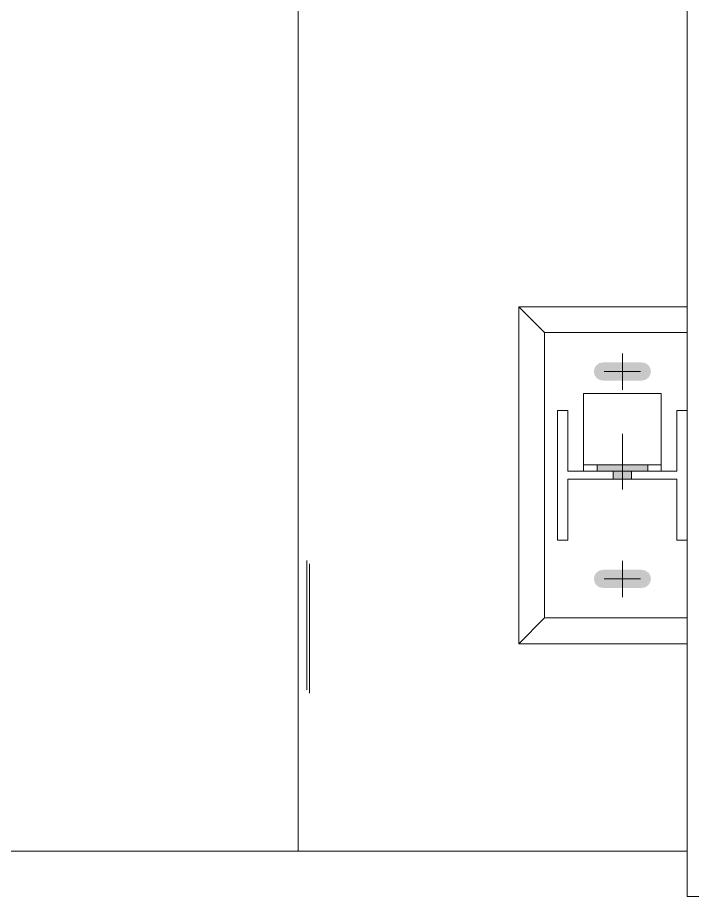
# Model space of a CAD drawing. Header units: millimetres. Extents: x -220592 to 404889, y -217665 to 38245.
# Drawn here: x 7648.42 to 7653.62, y -48115.27 to -48108.49 of the extents above; entities that cross this region are included whole.
import ezdxf

# ---------------------------------------------------------------- set-up
doc = ezdxf.new("R2010")
doc.units = ezdxf.units.MM
doc.linetypes.add('XKITLINE00', pattern=[0])
doc.linetypes.add('XKITLINE02', pattern=[4, 2, -2])
doc.layers.add('000 - 0_HIDE_OBJ_FRAMING_DEF_SUB_1', color=7, linetype='Continuous')
doc.layers.add('Bolt', color=7, linetype='Continuous', lineweight=0)

# ---------------------------------------------------------------- blocks, each defined once
blk = doc.blocks.new('*A13471')
at = {"layer": '000 - 0_HIDE_OBJ_FRAMING_DEF_SUB_1', "color": 7, "linetype": 'XKITLINE00', "lineweight": 0}
blk.add_line((-135.563334, 95.290814), (-84.063213, 95.290814), dxfattribs=at)
blk = doc.blocks.new('*A13472')
at = {"layer": '000 - 0_HIDE_OBJ_FRAMING_DEF_SUB_1', "color": 7, "linetype": 'XKITLINE00', "lineweight": 0}
for q in [(-87.063349, 122.690337), (-84.063213, 95.290805)]:
    blk.add_line((-87.063349, 95.290805), q, dxfattribs=at)
blk = doc.blocks.new('*A13541')
at = {"layer": '000 - 0_HIDE_OBJ_FRAMING_DEF_SUB_1', "color": 7, "linetype": 'XKITLINE00', "lineweight": 0}
blk.add_line((-135.563334, 95.290805), (-84.063213, 95.290805), dxfattribs=at)
blk = doc.blocks.new('*A13598')
at = {"layer": '000 - 0_HIDE_OBJ_FRAMING_DEF_SUB_1', "color": 7, "linetype": 'XKITLINE00', "lineweight": 0}
for p, q in [((-84.063213, 98.690805), (-84.063213, 118.690805)), ((-84.063213, 94.940805), (-84.063213, 97.690805)), ((-84.063213, 94.940805), (-82.813213, 94.940805))]:
    blk.add_line(p, q, dxfattribs=at)
blk = doc.blocks.new('*A13600')
at = {"layer": '000 - 0_HIDE_OBJ_FRAMING_DEF_SUB_1', "color": 7, "linetype": 'XKITLINE00', "lineweight": 0}
for p, q in [((-85.363213, 99.490805), (-85.163213, 99.290805)), ((-85.363213, 96.890805), (-85.363213, 99.490805)), ((-85.363213, 99.490805), (-84.063213, 99.490805)), ((-85.163213, 97.090805), (-85.363213, 96.890805)), ((-85.363213, 96.890805), (-84.063213, 96.890805))]:
    blk.add_line(p, q, dxfattribs=at)
blk = doc.blocks.new('*A14359')
at = {"layer": 'Bolt', "color": 7, "linetype": 'XKITLINE02', "lineweight": 0}
for p, q in [((-86.996165, 96.533949), (-86.996164, 97.532599)), ((-86.975461, 96.508), (-86.97546, 97.50665))]:
    blk.add_line(p, q, dxfattribs=at)
blk = doc.blocks.new('*A14362')
at = {"layer": '000 - 0_HIDE_OBJ_FRAMING_DEF_SUB_1', "color": 7, "linetype": 'XKITLINE00', "lineweight": 0}
for p, q in [((-85.163213, 99.290805), (-85.163213, 97.090805)), ((-85.163213, 99.290805), (-84.063213, 99.290805)), ((-85.163213, 97.090805), (-84.063213, 97.090805))]:
    blk.add_line(p, q, dxfattribs=at)
blk = doc.blocks.new('*A14363')
at = {"layer": '000 - 0_HIDE_OBJ_FRAMING_DEF_SUB_1'}
for points in [[(-84.7582, 98.2208), (-84.7582, 98.2708), (-84.3682, 98.2708), (-84.3682, 98.2208)], [(-84.6332, 98.1608), (-84.6332, 98.2208), (-84.4932, 98.2208), (-84.4932, 98.1608)]]:
    blk.add_hatch(color=7, dxfattribs=at).paths.add_polyline_path(points, flags=17)
at = {"layer": '000 - 0_HIDE_OBJ_FRAMING_DEF_SUB_1', "color": 7, "linetype": 'XKITLINE00', "lineweight": 0}
for p, q in [((-84.5632, 98.0816), (-84.5632, 98.5108)), ((-84.7582, 98.2208), (-84.7582, 98.2708)), ((-84.3682, 98.2208), (-84.3682, 98.2708)), ((-84.6332, 98.1608), (-84.6332, 98.2208)), ((-84.4932, 98.1608), (-84.4932, 98.2208))]:
    blk.add_line(p, q, dxfattribs=at)
blk = doc.blocks.new('*A14365')
at = {"layer": '000 - 0_HIDE_OBJ_FRAMING_DEF_SUB_1'}
for points in [[(-84.3485, 99.0176), (-84.3432, 98.9908), (-84.3485, 98.964), (-84.3637, 98.9413), (-84.3864, 98.9261), (-84.4132, 98.9208), (-84.7132, 98.9208), (-84.74, 98.9261), (-84.7627, 98.9413), (-84.7779, 98.964), (-84.7832, 98.9908), (-84.7779, 99.0176), (-84.7627, 99.0403), (-84.74, 99.0555), (-84.7132, 99.0608), (-84.4132, 99.0608), (-84.3864, 99.0555), (-84.3637, 99.0403)], [(-84.3485, 97.4176), (-84.3432, 97.3908), (-84.3485, 97.364), (-84.3637, 97.3413), (-84.3864, 97.3261), (-84.4132, 97.3208), (-84.7132, 97.3208), (-84.74, 97.3261), (-84.7627, 97.3413), (-84.7779, 97.364), (-84.7832, 97.3908), (-84.7779, 97.4176), (-84.7627, 97.4403), (-84.74, 97.4555), (-84.7132, 97.4608), (-84.4132, 97.4608), (-84.3864, 97.4555), (-84.3637, 97.4403)]]:
    blk.add_hatch(color=7, dxfattribs=at).paths.add_polyline_path(points, flags=17)
at = {"layer": '000 - 0_HIDE_OBJ_FRAMING_DEF_SUB_1', "color": 7, "linetype": 'XKITLINE00', "lineweight": 0}
for p, q in [((-84.5632, 99.1308), (-84.5632, 98.8508)), ((-84.7032, 98.9908), (-84.4232, 98.9908)), ((-84.5632, 97.5308), (-84.5632, 97.2508)), ((-84.7032, 97.3908), (-84.4232, 97.3908))]:
    blk.add_line(p, q, dxfattribs=at)
blk = doc.blocks.new('*A14366')
at = {"layer": '000 - 0_HIDE_OBJ_FRAMING_DEF_SUB_1', "color": 7, "linetype": 'XKITLINE00', "lineweight": 0}
for p, q in [((-84.863213, 98.820805), (-84.863213, 98.220805)), ((-84.263213, 98.820805), (-84.863213, 98.820805)), ((-84.263213, 98.220805), (-84.263213, 98.820805)), ((-84.863213, 98.270805), (-84.263213, 98.270805))]:
    blk.add_line(p, q, dxfattribs=at)
blk = doc.blocks.new('*A14367')
at = {"layer": '000 - 0_HIDE_OBJ_FRAMING_DEF_SUB_1', "color": 7, "linetype": 'XKITLINE00', "lineweight": 0}
for p, q in [((-84.983213, 98.690805), (-85.063213, 98.690805)), ((-85.063213, 98.690805), (-85.063213, 97.690805)), ((-84.983213, 98.220805), (-84.983213, 98.690805)), ((-84.063213, 98.690805), (-84.143213, 98.690805)), ((-84.143213, 98.690805), (-84.143213, 98.220805)), ((-84.063213, 97.690805), (-84.063213, 98.690805)), ((-84.143213, 98.220805), (-84.983213, 98.220805)), ((-84.983213, 97.690805), (-84.983213, 98.160805)), ((-84.983213, 98.160805), (-84.143213, 98.160805)), ((-84.143213, 98.160805), (-84.143213, 97.690805)), ((-85.063213, 97.690805), (-84.983213, 97.690805)), ((-84.143213, 97.690805), (-84.063213, 97.690805))]:
    blk.add_line(p, q, dxfattribs=at)

msp = doc.modelspace()

# ---------------------------------------------------------------- block references
at = {"color": 7, "lineweight": 0}
for name in ['*A13471', '*A13472', '*A13598', '*A13600', '*A14362', '*A14365', '*A14366', '*A14367', '*A14363', '*A14359', '*A13541']:
    msp.add_blockref(name, (7737.6457, -48210.2152), dxfattribs=at)

doc.saveas('drawing.dxf')
